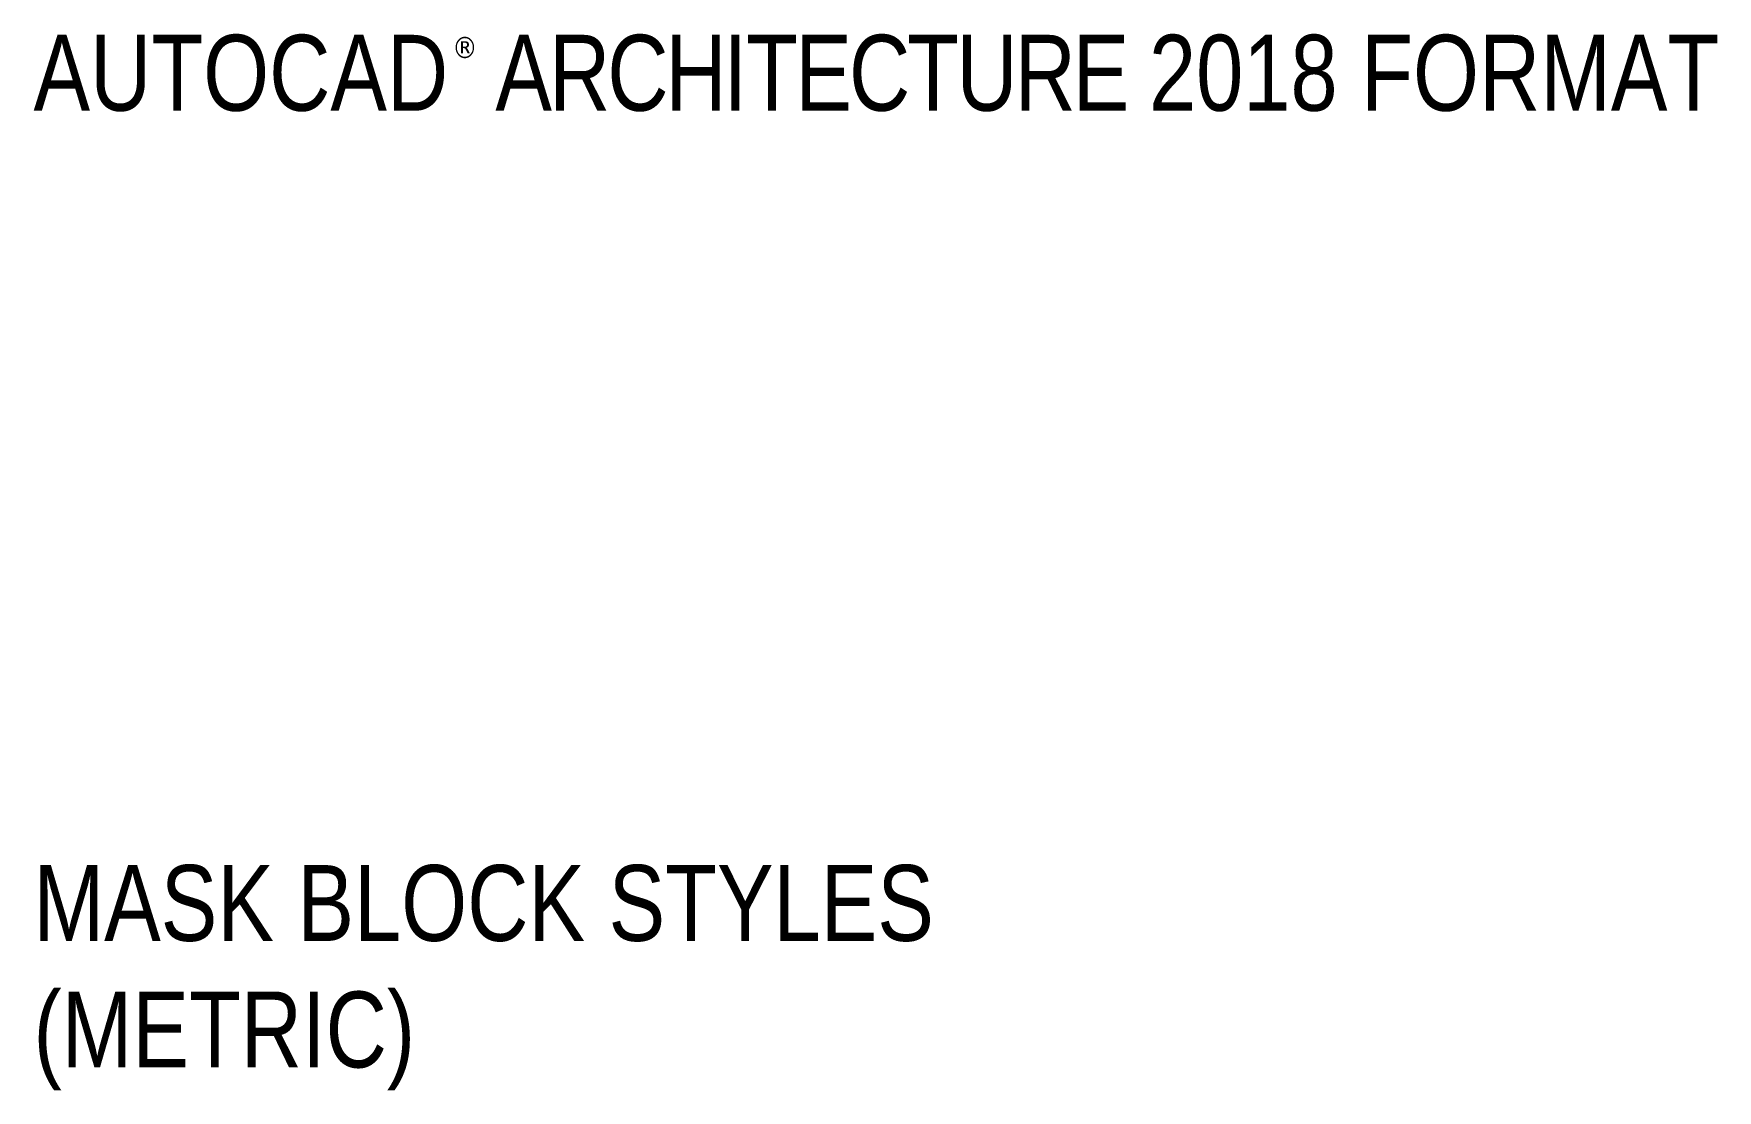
# Paper-space layout 'Work' of a CAD drawing. Header units: millimetres. Extents: x 6 to 499, y 1 to 310.
import ezdxf

# ---------------------------------------------------------------- set-up
doc = ezdxf.new("R2010")
doc.units = ezdxf.units.MM
doc.styles.add('Title-Normal', font='arial.ttf', dxfattribs={"width": 0.75})

psp = doc.layouts.new('Work')

# ---------------------------------------------------------------- texts
at = {"color": 7, "style": 'Title-Normal'}
for s, insert, char_height, width, attachment_point in [('{\\W0.8;AUTOCAD  \\T0.95;ARCHITECTURE \\T1;2018 FORMAT}', (5.7, 310.03), 22.225, 520.99, 1), ('{\\fTahoma|b0|i0|c0|p34;\\W1;®}', (128.25, 309.52), 6.35, 8.9553, 1), ('{\\W0.8;MASK BLOCK STYLES\\P(METRIC)}', (5.7, 1), 22.225, 441.4384, 7)]:
    psp.add_mtext(s, dxfattribs=dict(at, insert=insert, char_height=char_height, width=width, attachment_point=attachment_point))

doc.saveas('drawing.dxf')
